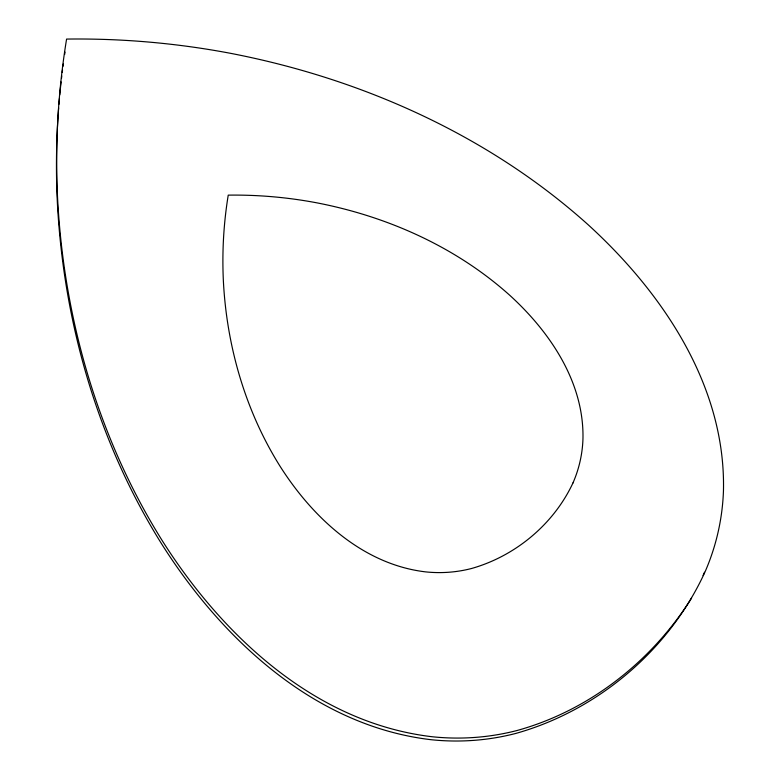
<?xml version="1.0" encoding="UTF-8"?>
<svg xmlns="http://www.w3.org/2000/svg" width="780" height="780" viewBox="0 0 780 780"><rect width="100%" height="100%" fill="white"/><g stroke="black" fill="none" stroke-linecap="round" stroke-linejoin="round"><path stroke-width="1.17" d="M691.577 598.084C652.021 661.167 589.261 710.541 517.169 730.47A234.829 228.15 16.3 0 1 432.052 736.73C315.764 722.972 222.992 636.402 162.572 541.183C98.407 438.848 63.97 319.293 57.623 199.007A799.851 777.094 16.3 0 1 66.583 39.078A799.851 777.094 16.3 0 1 230.402 53.293C361.54 78.605 488.299 135.096 588.169 224.767C662.766 292.793 726.005 386.285 723.45 490.981A234.829 228.15 16.3 0 1 704.925 572.13C669.347 649.818 597.967 710.326 515.804 733.434A234.244 227.575 16.3 0 1 430.892 739.684C314.896 725.956 222.349 639.6 162.084 544.625C98.085 442.543 63.726 323.29 57.398 203.307A797.852 775.154 16.3 0 1 58.656 107.884M58.939 104.335A797.852 775.154 16.3 0 1 59.436 98.436M59.767 94.897A797.852 775.154 16.3 0 1 61.093 81.9M61.503 78.312A797.852 775.154 16.3 0 1 61.786 75.923M62.224 72.335A797.852 775.154 16.3 0 1 62.527 69.956M62.995 66.378A797.852 775.154 16.3 0 1 63.307 63.989M64.662 54.463A797.852 775.154 16.3 0 1 65.023 52.084M704.476 572.247A234.244 227.575 16.3 0 1 703.082 575.494M572.949 482.986C553.683 524.267 515.297 556.13 471.559 568.493A126.808 123.201 16.3 0 1 425.587 571.876C362.798 564.447 312.702 517.696 280.069 466.284C245.427 411.011 226.824 346.456 223.402 281.502A431.925 419.64 16.3 0 1 228.238 195.136A431.925 419.64 16.3 0 1 316.7 202.81C387.514 216.479 455.969 246.987 509.896 295.406C550.173 332.144 584.327 382.629 582.952 439.169A126.808 123.201 16.3 0 1 572.949 482.986"/></g></svg>
